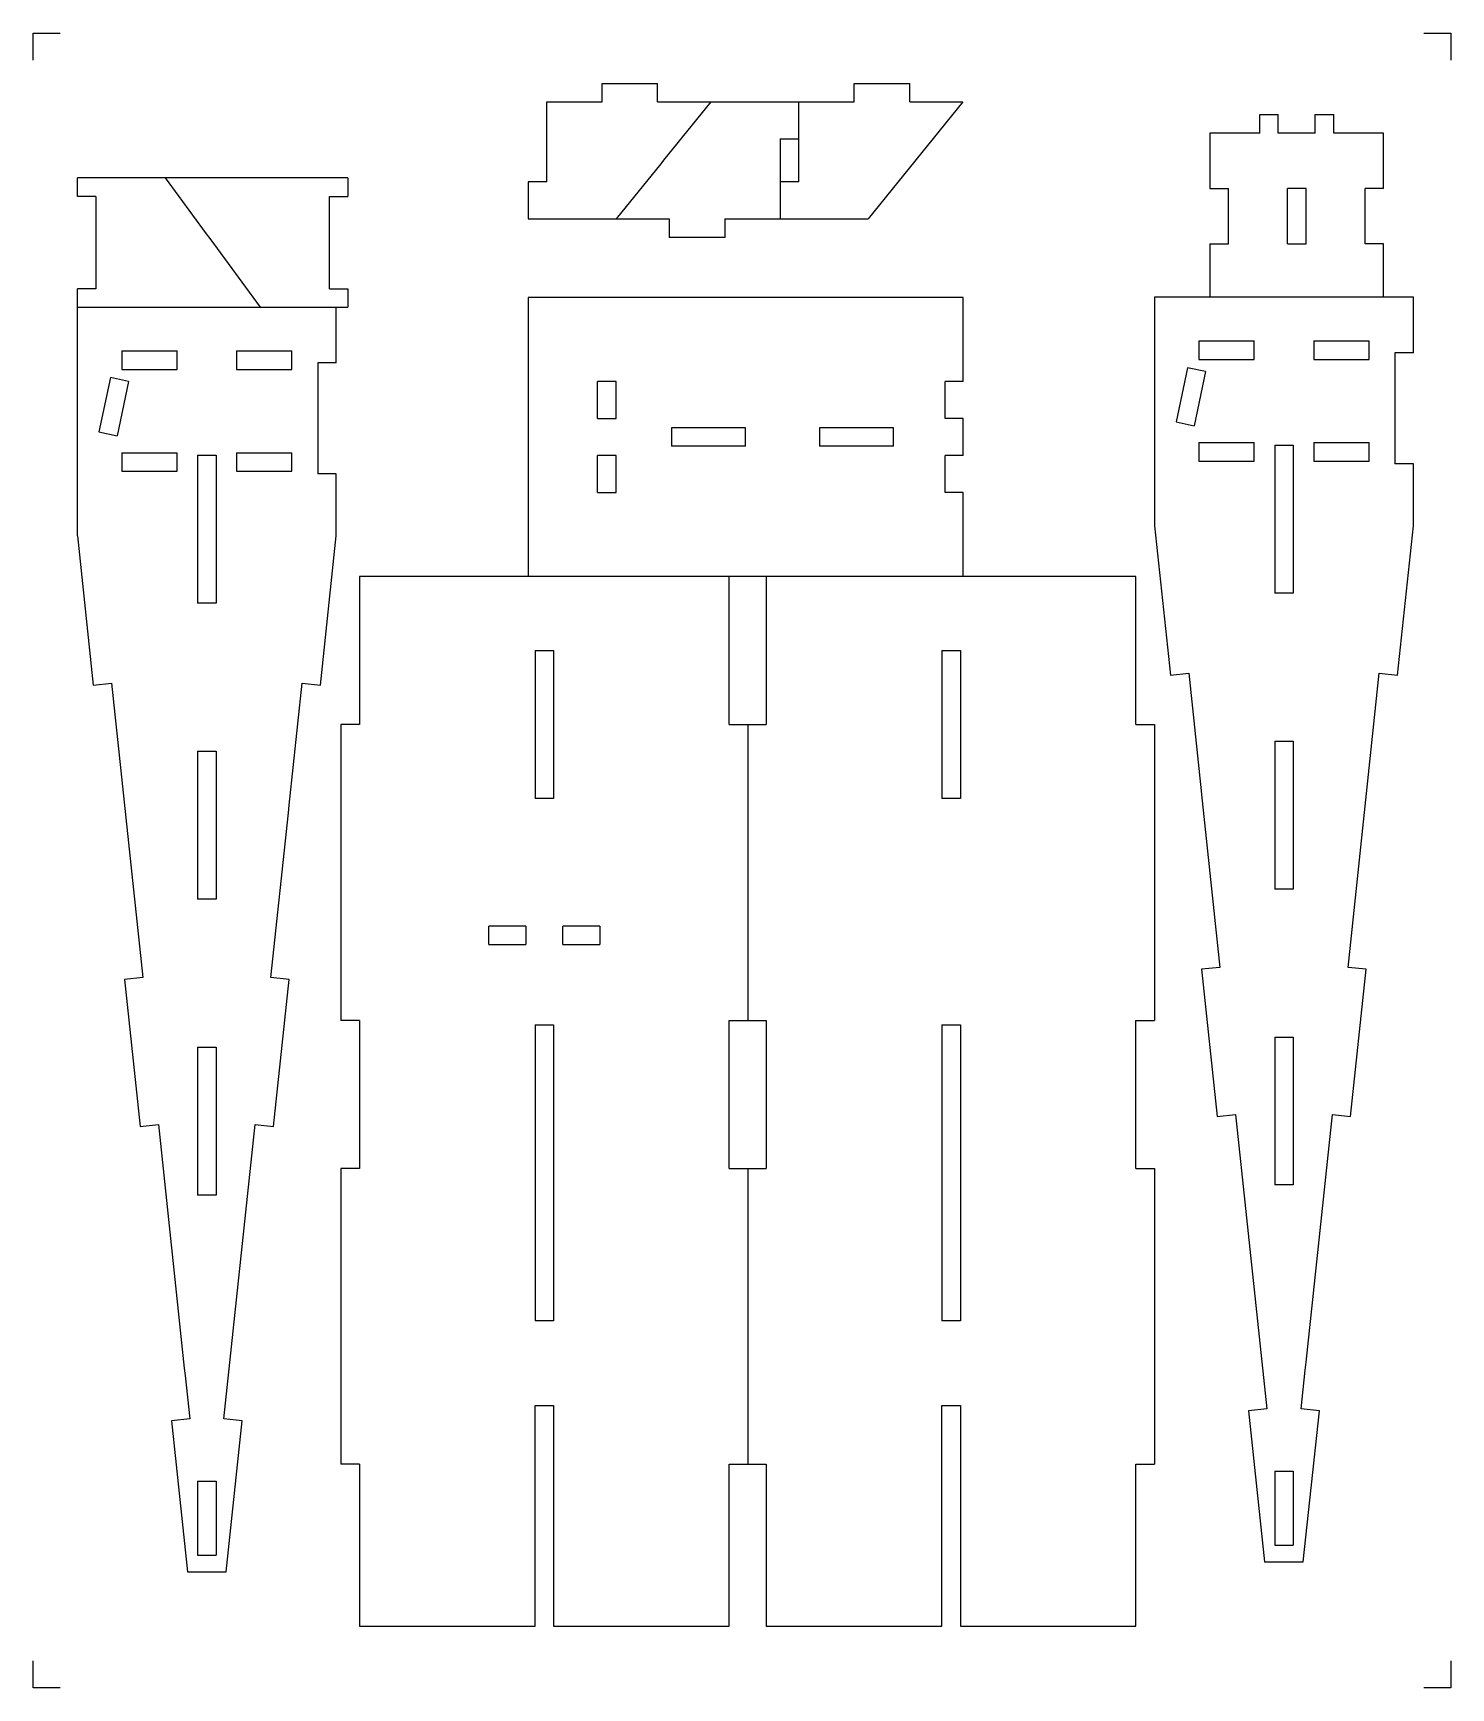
# Model space of a CAD drawing. Header units: inches. Extents: x -32 to 187, y -27 to 229.
import ezdxf

# ---------------------------------------------------------------- set-up
doc = ezdxf.new("R2010")
doc.units = ezdxf.units.IN
doc.header["$MEASUREMENT"] = 0
doc.layers.add('svg9786', color=7, linetype='Continuous')

msp = doc.modelspace()

# ---------------------------------------------------------------- linework, layer by layer
at = {"layer": 'svg9786', "color": 1}
for points in [[(-31.95, 224.34), (-31.95, 228.54), (-27.74, 228.54)], [(182.94, 228.54), (187.14, 228.54), (187.14, 224.34)], [(-27.74, -27.12), (-31.95, -27.12), (-31.95, -22.92)], [(187.14, -22.92), (187.14, -27.12), (182.94, -27.12)]]:
    msp.add_lwpolyline(points, dxfattribs=at)
at = {"layer": 'svg9786', "color": 7, "true_color": 0xffffff}
for points in [[(55.99, 217.91), (55.99, 220.77)], [(55.99, 220.77), (59.88, 220.77)], [(59.88, 220.77), (60.97, 220.77)], [(60.97, 220.77), (64.56, 220.77)], [(64.56, 217.91), (64.56, 220.77)], [(94.93, 217.91), (94.93, 220.77)], [(94.93, 220.77), (98.6, 220.77)], [(98.6, 220.77), (99.68, 220.77)], [(99.68, 220.77), (103.51, 220.77)], [(103.51, 217.91), (103.51, 220.77)], [(47.42, 205.55), (47.42, 217.91)], [(47.42, 217.91), (55.99, 217.91)], [(64.56, 217.91), (78.66, 217.91)], [(72.78, 217.91), (65.49, 208.91)], [(78.66, 217.91), (79.82, 217.91)], [(79.82, 217.91), (94.93, 217.91)], [(86.36, 205.55), (86.36, 217.91)], [(111.73, 217.91), (97.08, 199.83)], [(103.51, 217.91), (111.73, 217.91)], [(157.6, 213.1), (157.6, 215.96)], [(157.6, 215.96), (160.46, 215.96)], [(160.46, 213.1), (160.46, 215.96)], [(166.18, 213.1), (166.18, 215.96)], [(166.18, 215.96), (169.03, 215.96)], [(169.03, 213.1), (169.03, 215.96)], [(149.91, 213.1), (149.91, 204.53)], [(157.6, 213.1), (149.91, 213.1)], [(166.18, 213.1), (160.46, 213.1)], [(176.73, 213.1), (169.03, 213.1)], [(176.73, 204.53), (176.73, 213.1)], [(83.5, 212.2), (83.5, 204.32)], [(83.5, 212.2), (86.36, 212.2)], [(65.06, 208.37), (58.14, 199.83)], [(65.49, 208.91), (65.06, 208.37)], [(-25.1, 203.32), (-25.1, 206.17)], [(-16.94, 206.17), (-25.1, 206.17)], [(-16.06, 206.17), (-16.94, 206.17)], [(2.18, 206.17), (-16.06, 206.17)], [(-11.52, 206.17), (-5.2, 197.55)], [(3.4, 206.17), (2.18, 206.17)], [(16.7, 206.17), (3.4, 206.17)], [(16.7, 206.17), (16.7, 203.32)], [(44.56, 205.55), (44.56, 199.83)], [(47.42, 205.55), (44.56, 205.55)], [(86.36, 205.55), (83.5, 205.55)], [(-22.24, 203.32), (-25.1, 203.32)], [(-22.24, 203.32), (-22.24, 197.2)], [(13.84, 197.2), (13.84, 203.32)], [(13.84, 203.32), (16.7, 203.32)], [(83.5, 204.32), (83.5, 203.65)], [(83.5, 203.65), (83.5, 199.83)], [(149.91, 204.53), (152.77, 204.53)], [(152.77, 201.2), (152.77, 204.53)], [(161.89, 195.96), (161.89, 204.53)], [(164.75, 204.53), (161.89, 204.53)], [(164.75, 195.96), (164.75, 204.53)], [(176.73, 204.53), (173.87, 204.53)], [(173.87, 201.68), (173.87, 204.53)], [(44.56, 199.83), (51.47, 199.83)], [(51.47, 199.83), (52.42, 199.83)], [(52.42, 199.83), (66.36, 199.83)], [(66.36, 199.83), (66.36, 196.97)], [(74.93, 199.83), (74.93, 196.97)], [(74.93, 199.83), (89.85, 199.83)], [(89.85, 199.83), (90.87, 199.83)], [(90.87, 199.83), (97.08, 199.83)], [(152.77, 200.39), (152.77, 201.2)], [(152.77, 195.96), (152.77, 200.39)], [(173.87, 200.68), (173.87, 201.68)], [(173.87, 195.96), (173.87, 200.68)], [(-22.24, 197.2), (-22.24, 196.04)], [(-5.2, 197.55), (-4.66, 196.81)], [(13.84, 196.11), (13.84, 197.2)], [(70.53, 196.97), (66.36, 196.97)], [(71.68, 196.97), (70.53, 196.97)], [(74.93, 196.97), (71.68, 196.97)], [(-22.24, 196.04), (-22.24, 189.05)], [(-4.66, 196.81), (3.12, 186.19)], [(13.84, 189.05), (13.84, 196.11)], [(149.91, 195.96), (149.91, 187.74)], [(149.91, 195.96), (152.77, 195.96)], [(161.89, 195.96), (164.75, 195.96)], [(176.73, 195.96), (173.87, 195.96)], [(176.73, 187.74), (176.73, 195.96)], [(-25.1, 174.07), (-25.1, 189.05)], [(-22.24, 189.05), (-25.1, 189.05)], [(13.84, 189.05), (16.7, 189.05)], [(16.7, 189.05), (16.7, 186.19)], [(44.56, 187.69), (44.56, 157.86)], [(55.28, 187.69), (44.56, 187.69)], [(55.28, 187.68), (55.28, 187.69)], [(58.14, 187.68), (55.28, 187.68)], [(58.14, 187.68), (58.14, 187.69)], [(75.08, 187.69), (58.14, 187.69)], [(76.32, 187.69), (75.08, 187.69)], [(109, 187.69), (76.32, 187.69)], [(109, 187.68), (109, 187.69)], [(111.75, 187.68), (109, 187.68)], [(111.75, 174.71), (111.75, 187.68)], [(141.34, 187.74), (141.34, 152.4)], [(181.35, 187.74), (141.34, 187.74)], [(181.35, 179.17), (181.35, 187.74)], [(-25.1, 186.19), (16.7, 186.19)], [(14.9, 177.62), (14.9, 186.19)], [(-18.24, 179.45), (-18.24, 176.59)], [(-18.24, 179.45), (-9.69, 179.45)], [(-9.69, 176.59), (-9.69, 179.45)], [(-0.5, 179.45), (-0.5, 176.59)], [(-0.5, 179.45), (8.04, 179.45)], [(8.04, 176.59), (8.04, 179.45)], [(148.2, 180.99), (156.75, 180.99)], [(148.2, 180.99), (148.2, 178.14)], [(156.75, 178.14), (156.75, 180.99)], [(165.94, 180.99), (174.49, 180.99)], [(165.94, 180.99), (165.94, 178.14)], [(174.49, 178.14), (174.49, 180.99)], [(181.35, 179.17), (178.49, 179.17)], [(178.49, 179.17), (178.49, 173.53)], [(-18.24, 176.59), (-9.69, 176.59)], [(-0.5, 176.59), (8.04, 176.59)], [(12.05, 177.62), (12.05, 160.47)], [(14.9, 177.62), (12.05, 177.62)], [(146.44, 176.85), (144.67, 168.46)], [(149.23, 176.26), (146.44, 176.85)], [(148.2, 178.14), (156.75, 178.14)], [(165.94, 178.14), (174.49, 178.14)], [(-25.1, 172.82), (-25.1, 174.07)], [(-20.01, 175.31), (-21.78, 166.92)], [(-17.21, 174.72), (-20.01, 175.31)], [(-17.21, 174.72), (-18.98, 166.33)], [(55.28, 168.99), (55.28, 174.71)], [(58.14, 174.71), (55.28, 174.71)], [(58.14, 168.99), (58.14, 174.71)], [(109, 168.99), (109, 174.71)], [(111.75, 174.71), (109, 174.71)], [(149.23, 176.26), (147.46, 167.88)], [(-25.1, 150.85), (-25.1, 172.82)], [(178.49, 173.53), (178.49, 172.31)], [(178.49, 172.31), (178.49, 162.02)], [(55.28, 168.99), (58.14, 168.99)], [(111.75, 168.99), (109, 168.99)], [(111.75, 163.28), (111.75, 168.99)], [(-21.78, 166.92), (-18.98, 166.33)], [(66.71, 167.56), (66.71, 164.71)], [(78.14, 167.56), (66.71, 167.56)], [(78.14, 164.71), (78.14, 167.56)], [(89.57, 167.56), (89.57, 164.71)], [(101, 167.56), (89.57, 167.56)], [(101, 164.71), (101, 167.56)], [(144.67, 168.46), (147.46, 167.88)], [(-18.24, 163.72), (-18.24, 160.86)], [(-18.24, 163.72), (-9.69, 163.72)], [(-9.69, 160.86), (-9.69, 163.72)], [(-0.5, 163.72), (-0.5, 160.86)], [(-0.5, 163.72), (8.04, 163.72)], [(8.04, 160.86), (8.04, 163.72)], [(78.14, 164.71), (66.71, 164.71)], [(101, 164.71), (89.57, 164.71)], [(148.2, 165.27), (156.75, 165.27)], [(148.2, 165.27), (148.2, 162.41)], [(156.75, 162.41), (156.75, 165.27)], [(159.92, 164.88), (162.77, 164.88)], [(159.92, 164.88), (159.92, 142.02)], [(162.77, 164.88), (162.77, 142.02)], [(165.94, 165.27), (174.49, 165.27)], [(165.94, 165.27), (165.94, 162.41)], [(174.49, 162.41), (174.49, 165.27)], [(-6.53, 163.33), (-6.53, 140.47)], [(-6.53, 163.33), (-3.67, 163.33)], [(-3.67, 163.33), (-3.67, 140.47)], [(55.28, 157.56), (55.28, 163.28)], [(58.14, 163.28), (55.28, 163.28)], [(58.14, 157.56), (58.14, 163.28)], [(109, 157.56), (109, 163.28)], [(111.75, 163.28), (109, 163.28)], [(148.2, 162.41), (156.75, 162.41)], [(165.94, 162.41), (174.49, 162.41)], [(181.35, 162.02), (178.49, 162.02)], [(181.35, 152.4), (181.35, 162.02)], [(-18.24, 160.86), (-9.69, 160.86)], [(-0.5, 160.86), (8.04, 160.86)], [(14.9, 160.47), (12.05, 160.47)], [(14.9, 150.85), (14.9, 160.47)], [(44.56, 157.86), (44.56, 156.33)], [(44.56, 156.33), (44.56, 144.58)], [(55.28, 157.56), (58.14, 157.56)], [(111.75, 157.56), (109, 157.56)], [(111.75, 152.78), (111.75, 157.56)], [(-25.1, 150.85), (-22.65, 127.82)], [(12.45, 127.82), (14.9, 150.85)], [(111.75, 151.15), (111.75, 152.78)], [(111.75, 144.59), (111.75, 151.15)], [(141.34, 152.4), (143.79, 129.36)], [(178.9, 129.36), (181.35, 152.4)], [(18.47, 144.58), (18.47, 121.72)], [(29.03, 144.58), (18.47, 144.58)], [(30.11, 144.58), (29.03, 144.58)], [(125.45, 144.58), (81.33, 144.58), (75.62, 144.58), (30.11, 144.58)], [(55.28, 144.58), (55.28, 144.59)], [(58.14, 144.58), (58.14, 144.59)], [(75.62, 121.72), (75.62, 144.58)], [(81.33, 144.58), (81.33, 121.72)], [(126.47, 144.58), (125.45, 144.58)], [(138.48, 144.58), (126.47, 144.58)], [(138.48, 121.72), (138.48, 144.58)], [(162.77, 142.02), (159.92, 142.02)], [(-3.67, 140.47), (-6.53, 140.47)], [(45.62, 133.15), (45.62, 110.29)], [(45.62, 133.15), (48.47, 133.15)], [(48.47, 133.15), (48.47, 110.29)], [(108.48, 133.15), (111.34, 133.15)], [(108.48, 133.15), (108.48, 110.29)], [(111.34, 133.15), (111.34, 110.29)], [(-22.65, 127.82), (-19.83, 128.12)], [(-19.83, 128.12), (-14.99, 82.65)], [(7.62, 109.26), (9.63, 128.12)], [(9.63, 128.12), (12.45, 127.82)], [(143.79, 129.36), (146.62, 129.66)], [(146.62, 129.66), (148.55, 111.48)], [(171.24, 84.2), (176.07, 129.66)], [(176.07, 129.66), (178.9, 129.36)], [(15.61, 121.72), (15.61, 76)], [(18.47, 121.72), (15.61, 121.72)], [(75.62, 121.72), (81.33, 121.72)], [(78.48, 121.72), (78.48, 78.1)], [(138.48, 121.72), (141.34, 121.72)], [(141.34, 121.72), (141.34, 76)], [(-6.53, 117.61), (-6.53, 94.75)], [(-6.53, 117.61), (-3.67, 117.61)], [(-3.67, 117.61), (-3.67, 94.75)], [(159.92, 119.16), (162.77, 119.16)], [(159.92, 119.16), (159.92, 96.3)], [(162.77, 119.16), (162.77, 96.3)], [(48.47, 110.29), (45.62, 110.29)], [(111.34, 110.29), (108.48, 110.29)], [(148.55, 111.48), (148.61, 110.89)], [(148.61, 110.89), (151.45, 84.2)], [(4.79, 82.65), (7.5, 108.09)], [(7.5, 108.09), (7.62, 109.26)], [(-3.67, 94.75), (-6.53, 94.75)], [(162.77, 96.3), (159.92, 96.3)], [(38.47, 87.73), (38.47, 90.59)], [(44.19, 90.59), (38.47, 90.59)], [(44.19, 90.59), (44.19, 87.73)], [(49.9, 87.73), (49.9, 90.59)], [(55.62, 90.59), (49.9, 90.59)], [(55.62, 90.59), (55.62, 87.73)], [(38.47, 87.73), (44.19, 87.73)], [(49.9, 87.73), (55.62, 87.73)], [(-14.99, 82.65), (-17.82, 82.35)], [(-17.82, 82.35), (-15.4, 59.62)], [(7.62, 82.35), (4.79, 82.65)], [(5.2, 59.62), (7.62, 82.35)], [(151.45, 84.2), (148.62, 83.9)], [(148.62, 83.9), (151.04, 61.17)], [(174.06, 83.9), (171.24, 84.2)], [(171.65, 61.17), (174.06, 83.9)], [(78.48, 78.1), (78.48, 77.38)], [(78.48, 77.38), (78.48, 76)], [(18.47, 76), (15.61, 76)], [(18.47, 76), (18.47, 66.47)], [(45.62, 75.31), (48.47, 75.31)], [(45.62, 75.31), (45.62, 29.59)], [(48.47, 75.31), (48.47, 29.59)], [(75.62, 76), (81.33, 76)], [(75.62, 53.14), (75.62, 76)], [(81.33, 76), (81.33, 53.14)], [(108.48, 75.31), (111.34, 75.31)], [(108.48, 75.31), (108.48, 29.59)], [(111.34, 75.31), (111.34, 29.59)], [(138.48, 76), (141.34, 76)], [(138.48, 66.61), (138.48, 76)], [(-6.53, 71.89), (-6.53, 49.03)], [(-6.53, 71.89), (-3.67, 71.89)], [(-3.67, 71.89), (-3.67, 49.03)], [(159.92, 73.44), (162.77, 73.44)], [(159.92, 73.44), (159.92, 50.58)], [(162.77, 73.44), (162.77, 50.58)], [(138.48, 65.52), (138.48, 66.61)], [(18.47, 66.47), (18.47, 65.18)], [(18.47, 65.18), (18.47, 53.14)], [(138.48, 53.14), (138.48, 65.52)], [(151.04, 61.17), (153.87, 61.47)], [(153.87, 61.47), (158.7, 16.01)], [(164.76, 23.23), (168.82, 61.47)], [(168.82, 61.47), (171.65, 61.17)], [(-15.4, 59.62), (-12.58, 59.92)], [(-12.58, 59.92), (-8.58, 22.28)], [(-2.46, 14.46), (2.38, 59.92)], [(2.38, 59.92), (5.2, 59.62)], [(15.61, 53.14), (15.61, 7.42)], [(18.47, 53.14), (15.61, 53.14)], [(75.62, 53.14), (81.33, 53.14)], [(78.48, 53.14), (78.48, 7.42)], [(138.48, 53.14), (141.34, 53.14)], [(141.34, 53.14), (141.34, 7.42)], [(-3.67, 49.03), (-6.53, 49.03)], [(162.77, 50.58), (159.92, 50.58)], [(48.47, 29.59), (45.62, 29.59)], [(111.34, 29.59), (108.48, 29.59)], [(164.63, 21.99), (164.76, 23.23)], [(-8.58, 22.28), (-8.45, 21.12)], [(-8.45, 21.12), (-7.74, 14.46)], [(163.99, 16.01), (164.63, 21.99)], [(45.62, 16.49), (46.66, 16.49)], [(45.62, -17.6), (45.62, 16.49)], [(46.66, 16.49), (47.4, 16.49)], [(47.4, 16.49), (48.47, 16.49)], [(48.47, 16.49), (48.47, -17.6)], [(108.48, 16.49), (109.58, 16.49)], [(108.48, -17.6), (108.48, 16.49)], [(109.58, 16.49), (110.31, 16.49)], [(110.31, 16.49), (111.34, 16.49)], [(111.34, 16.49), (111.34, -17.6)], [(158.7, 16.01), (155.87, 15.7)], [(155.87, 15.7), (158.35, -7.62)], [(166.81, 15.7), (163.99, 16.01)], [(164.33, -7.62), (166.81, 15.7)], [(-7.74, 14.46), (-10.57, 14.16)], [(-10.57, 14.16), (-8.09, -9.17)], [(0.37, 14.16), (-2.46, 14.46)], [(-2.11, -9.17), (0.37, 14.16)], [(18.47, 7.42), (15.61, 7.42)], [(18.47, 7.42), (18.47, 1.58), (18.47, -0.05), (18.47, -17.6)], [(75.62, 7.42), (81.33, 7.42)], [(75.62, -17.6), (75.62, 7.42)], [(81.33, 7.42), (81.33, -17.6)], [(138.48, 7.42), (141.34, 7.42)], [(138.48, -17.6), (138.48, 7.42)], [(159.92, 6.38), (162.77, 6.38)], [(159.92, 6.38), (159.92, -5.05)], [(162.77, 6.38), (162.77, -5.05)], [(-6.53, 4.83), (-3.67, 4.83)], [(-6.53, 4.83), (-6.53, -6.6)], [(-3.67, 4.83), (-3.67, -6.6)], [(159.92, -5.05), (162.77, -5.05)], [(-6.53, -6.6), (-3.67, -6.6)], [(158.35, -7.62), (164.33, -7.62)], [(-8.09, -9.17), (-2.11, -9.17)], [(18.47, -17.6), (45.62, -17.6)], [(48.47, -17.6), (75.62, -17.6)], [(81.33, -17.6), (108.48, -17.6)], [(111.34, -17.6), (138.48, -17.6)]]:
    msp.add_lwpolyline(points, dxfattribs=at)

doc.saveas('drawing.dxf')
